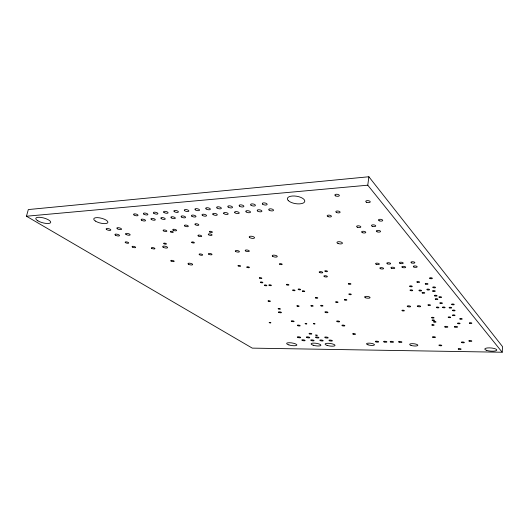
<?xml version="1.0" encoding="UTF-8"?>
<svg xmlns="http://www.w3.org/2000/svg" width="529" height="529" viewBox="0 0 529 529"><rect width="100%" height="100%" fill="white"/><g stroke="black" fill="none" stroke-linecap="round" stroke-linejoin="round"><path stroke-width="0.79" d="M502.193 352.241L502.55 346.647L368.872 176.759L28.321 209.563L26.45 216.229L252.273 348.128L502.193 352.241L367.774 185.196L368.872 176.759M26.45 216.229L367.774 185.196M269.221 322.425C270.114 323.927 272.435 322.161 269.221 322.425M305.167 323.523C305.894 325.051 308.533 323.252 305.167 323.523M313.366 323.517C314.054 325.051 316.778 323.245 313.366 323.517M315.74 335.049C316.402 336.451 318.974 334.824 315.74 335.049M486.382 350.284A6.044 1.6 4.8 0 0 496.552 350.456A6.044 1.6 4.8 0 0 489.431 347.864A6.044 1.6 4.8 0 0 486.382 350.284M288.913 344.928A5.211 1.309 8.8 0 0 296.888 345.053A5.211 1.309 8.8 0 0 289.436 342.719A5.211 1.309 8.8 0 0 288.913 344.928M288.259 200.57A8.821 3.749 9.3 0 0 303.335 203.01A8.821 3.749 9.3 0 0 296.67 196.239A8.821 3.749 9.3 0 0 288.259 200.57M37.863 220.831A7.717 2.453 15.3 0 0 50.434 222.848A7.717 2.453 15.3 0 0 41.48 217.498A7.717 2.453 15.3 0 0 37.863 220.831M411.013 345.384A4.126 1.098 6.3 0 0 417.765 345.477A4.126 1.098 6.3 0 0 412.455 343.658A4.126 1.098 6.3 0 0 411.013 345.384M368.025 344.822A3.987 1.045 7.2 0 0 374.413 344.915A3.987 1.045 7.2 0 0 369.07 343.136A3.987 1.045 7.2 0 0 368.025 344.822M95.379 221.056A7.307 2.486 14.3 0 0 107.506 223A7.307 2.486 14.3 0 0 99.604 217.842A7.307 2.486 14.3 0 0 95.379 221.056M313.181 345.219A4.966 1.263 8.3 0 0 320.905 345.338A4.966 1.263 8.3 0 0 313.928 343.116A4.966 1.263 8.3 0 0 313.181 345.219M327.147 345.411A5.019 1.289 8 0 0 335.016 345.53A5.019 1.289 8 0 0 328.046 343.288A5.019 1.289 8 0 0 327.147 345.411M425.66 284.146A1.402 0.476 5.4 0 0 427.961 284.093A1.402 0.476 5.4 0 0 426.182 283.385A1.402 0.476 5.4 0 0 425.66 284.146M422.499 293.073A1.356 0.443 5.6 0 0 424.721 293.026A1.356 0.443 5.6 0 0 422.988 292.358A1.356 0.443 5.6 0 0 422.499 293.073M439.334 297.384A1.349 0.436 5.2 0 0 441.57 297.344A1.349 0.436 5.2 0 0 439.87 296.683A1.349 0.436 5.2 0 0 439.334 297.384M410.028 286.586A1.369 0.463 5.8 0 0 412.27 286.533A1.369 0.463 5.8 0 0 410.497 285.845A1.369 0.463 5.8 0 0 410.028 286.586M402.324 310.781A1.25 0.384 6.2 0 0 404.354 310.761A1.25 0.384 6.2 0 0 402.728 310.166A1.25 0.384 6.2 0 0 402.324 310.781M278.28 308.857A1.151 0.337 9.1 0 0 280.251 309.167A1.151 0.337 9.1 0 0 279.332 308.513A1.151 0.337 9.1 0 0 278.28 308.857M349.292 294.527A1.256 0.403 7.5 0 0 351.282 294.488A1.256 0.403 7.5 0 0 349.563 293.859A1.256 0.403 7.5 0 0 349.292 294.527M279.649 264.189A1.362 0.469 9.3 0 0 281.99 264.553A1.362 0.469 9.3 0 0 280.899 263.667A1.362 0.469 9.3 0 0 279.649 264.189M238.189 265.922A1.329 0.443 10.4 0 0 240.457 266.279A1.329 0.443 10.4 0 0 239.3 265.426A1.329 0.443 10.4 0 0 238.189 265.922M297.311 306.231A1.177 0.35 8.7 0 0 299.123 306.212A1.177 0.35 8.7 0 0 297.437 305.636A1.177 0.35 8.7 0 0 297.311 306.231M293.132 290.54A1.25 0.397 8.9 0 0 295.043 290.494A1.25 0.397 8.9 0 0 293.251 289.866A1.25 0.397 8.9 0 0 293.132 290.54M209.729 231.98A1.475 0.542 11.5 0 0 212.235 232.376A1.475 0.542 11.5 0 0 210.886 231.338A1.475 0.542 11.5 0 0 209.729 231.98M170.715 231.94A1.455 0.516 12.5 0 0 173.175 232.33A1.455 0.516 12.5 0 0 171.746 231.312A1.455 0.516 12.5 0 0 170.715 231.94M325.342 271.503A1.369 0.469 8.1 0 0 327.477 271.423A1.369 0.469 8.1 0 0 325.566 270.709A1.369 0.469 8.1 0 0 325.342 271.503M321.116 305.927A1.197 0.364 8.2 0 0 322.981 305.907A1.197 0.364 8.2 0 0 321.301 305.326A1.197 0.364 8.2 0 0 321.116 305.927M302.806 291.433A1.256 0.397 8.6 0 0 304.737 291.386A1.256 0.397 8.6 0 0 302.952 290.758A1.256 0.397 8.6 0 0 302.806 291.433M311.323 306.053A1.19 0.357 8.4 0 0 313.168 306.033A1.19 0.357 8.4 0 0 311.488 305.451A1.19 0.357 8.4 0 0 311.323 306.053M298.66 289.661A1.256 0.403 8.7 0 0 300.591 289.614A1.256 0.403 8.7 0 0 298.792 288.979A1.256 0.403 8.7 0 0 298.66 289.661M268.21 301.113A1.184 0.35 9.4 0 0 270.226 301.431A1.184 0.35 9.4 0 0 269.268 300.743A1.184 0.35 9.4 0 0 268.21 301.113M286.52 284.781A1.27 0.41 9 0 0 288.695 285.124A1.27 0.41 9 0 0 287.703 284.344A1.27 0.41 9 0 0 286.52 284.781M435.631 299.328A1.336 0.43 5.3 0 0 437.84 299.295A1.336 0.43 5.3 0 0 436.154 298.647A1.336 0.43 5.3 0 0 435.631 299.328M428.325 305.293A1.303 0.41 5.6 0 0 430.467 305.266A1.303 0.41 5.6 0 0 428.814 304.638A1.303 0.41 5.6 0 0 428.325 305.293M440.214 303.335A1.323 0.417 5.2 0 0 442.403 303.302A1.323 0.417 5.2 0 0 440.743 302.667A1.323 0.417 5.2 0 0 440.214 303.335M442.918 307.613A1.303 0.41 5.2 0 0 445.081 307.594A1.303 0.41 5.2 0 0 443.447 306.972A1.303 0.41 5.2 0 0 442.918 307.613M432.967 291.281A1.375 0.456 5.3 0 0 435.235 291.234A1.375 0.456 5.3 0 0 433.496 290.56A1.375 0.456 5.3 0 0 432.967 291.281M419.338 290.778A1.362 0.45 5.6 0 0 421.573 290.732A1.362 0.45 5.6 0 0 419.828 290.057A1.362 0.45 5.6 0 0 419.338 290.778M410.458 290.58A1.356 0.45 5.9 0 0 412.673 290.527A1.356 0.45 5.9 0 0 410.921 289.852A1.356 0.45 5.9 0 0 410.458 290.58M449.465 307.898A1.309 0.41 5.1 0 0 451.64 307.878A1.309 0.41 5.1 0 0 450.007 307.256A1.309 0.41 5.1 0 0 449.465 307.898M429.991 278.519A1.428 0.496 5.2 0 0 432.352 278.452A1.428 0.496 5.2 0 0 430.533 277.725A1.428 0.496 5.2 0 0 429.991 278.519M451.991 304.638A1.329 0.417 5 0 0 454.199 304.611A1.329 0.417 5 0 0 452.553 303.977A1.329 0.417 5 0 0 451.991 304.638M436.729 307.68A1.296 0.403 5.4 0 0 438.872 307.66A1.296 0.403 5.4 0 0 437.238 307.038A1.296 0.403 5.4 0 0 436.729 307.68M452.897 310.682A1.303 0.403 5 0 0 455.052 310.662A1.303 0.403 5 0 0 453.446 310.047A1.303 0.403 5 0 0 452.897 310.682M452.89 315.463A1.276 0.39 5.1 0 0 455.006 315.456A1.276 0.39 5.1 0 0 453.426 314.854A1.276 0.39 5.1 0 0 452.89 315.463M433.191 287.664A1.389 0.463 5.2 0 0 435.486 287.611A1.389 0.463 5.2 0 0 433.734 286.916A1.389 0.463 5.2 0 0 433.191 287.664M348.829 284.119A1.329 0.443 7.4 0 0 350.925 284.06A1.329 0.443 7.4 0 0 349.107 283.385A1.329 0.443 7.4 0 0 348.829 284.119M417.255 282.281A1.402 0.476 5.6 0 0 419.55 282.221A1.402 0.476 5.6 0 0 417.751 281.514A1.402 0.476 5.6 0 0 417.255 282.281M246.977 267.297A1.329 0.443 10.1 0 0 249.245 267.654A1.329 0.443 10.1 0 0 248.108 266.801A1.329 0.443 10.1 0 0 246.977 267.297M315.866 298.072A1.23 0.384 8.3 0 0 317.784 298.039A1.23 0.384 8.3 0 0 316.044 297.424A1.23 0.384 8.3 0 0 315.866 298.072M433.952 322.042A1.223 0.364 5.6 0 0 435.975 322.042A1.223 0.364 5.6 0 0 434.428 321.473A1.223 0.364 5.6 0 0 433.952 322.042M344.882 300.062A1.25 0.39 7.6 0 0 346.852 300.029A1.25 0.39 7.6 0 0 345.139 299.414A1.25 0.39 7.6 0 0 344.882 300.062M264.546 285.389A1.256 0.397 9.6 0 0 266.689 285.726A1.256 0.397 9.6 0 0 265.657 284.959A1.256 0.397 9.6 0 0 264.546 285.389M260.526 282.42A1.263 0.403 9.7 0 0 262.688 282.757A1.263 0.403 9.7 0 0 261.637 281.977A1.263 0.403 9.7 0 0 260.526 282.42M269.069 285.263A1.256 0.397 9.5 0 0 271.218 285.6A1.256 0.397 9.5 0 0 270.193 284.833A1.256 0.397 9.5 0 0 269.069 285.263M259.468 278.095A1.283 0.417 9.7 0 0 261.663 278.446A1.283 0.417 9.7 0 0 260.592 277.646A1.283 0.417 9.7 0 0 259.468 278.095M448.566 317.486A1.263 0.377 5.2 0 0 450.662 317.473A1.263 0.377 5.2 0 0 449.088 316.884A1.263 0.377 5.2 0 0 448.566 317.486M432.133 325.156A1.21 0.35 5.7 0 0 434.124 325.163A1.21 0.35 5.7 0 0 432.596 324.608A1.21 0.35 5.7 0 0 432.133 325.156M460.085 319.08A1.27 0.377 5 0 0 462.194 319.073A1.27 0.377 5 0 0 460.64 318.491A1.27 0.377 5 0 0 460.085 319.08M457.969 323.596A1.243 0.364 5.1 0 0 460.038 323.596A1.243 0.364 5.1 0 0 458.504 323.021A1.243 0.364 5.1 0 0 457.969 323.596M431.968 317.883A1.243 0.37 5.6 0 0 434.018 317.876A1.243 0.37 5.6 0 0 432.444 317.294A1.243 0.37 5.6 0 0 431.968 317.883M432.451 320.462A1.23 0.364 5.6 0 0 434.481 320.455A1.23 0.364 5.6 0 0 432.92 319.886A1.23 0.364 5.6 0 0 432.451 320.462M434.818 295.929A1.356 0.443 5.3 0 0 437.047 295.89A1.356 0.443 5.3 0 0 435.341 295.228A1.356 0.443 5.3 0 0 434.818 295.929M427.267 289.813A1.375 0.456 5.4 0 0 429.522 289.766A1.375 0.456 5.4 0 0 427.776 289.079A1.375 0.456 5.4 0 0 427.267 289.813M191.855 242.533A1.415 0.496 11.8 0 0 194.255 242.917A1.415 0.496 11.8 0 0 192.92 241.951A1.415 0.496 11.8 0 0 191.855 242.533M336.107 302.31A1.23 0.377 7.8 0 0 338.038 302.277A1.23 0.377 7.8 0 0 336.338 301.675A1.23 0.377 7.8 0 0 336.107 302.31M469.699 323.265A1.256 0.37 4.8 0 0 471.802 323.265A1.256 0.37 4.8 0 0 470.274 322.69A1.256 0.37 4.8 0 0 469.699 323.265M163.957 243.73A1.395 0.469 12.4 0 0 166.318 244.1A1.395 0.469 12.4 0 0 164.929 243.155A1.395 0.469 12.4 0 0 163.957 243.73M269.043 210.033A2.42 0.985 10 0 0 273.189 210.687A2.42 0.985 10 0 0 271.218 208.876A2.42 0.985 10 0 0 269.043 210.033M262.596 204.141A2.46 1.018 10.3 0 0 266.801 204.809A2.46 1.018 10.3 0 0 264.778 202.944A2.46 1.018 10.3 0 0 262.596 204.141M257.484 210.952A2.407 0.972 10.4 0 0 261.591 211.607A2.407 0.972 10.4 0 0 259.587 209.815A2.407 0.972 10.4 0 0 257.484 210.952M250.925 205.126A2.44 0.998 10.7 0 0 255.09 205.788A2.44 0.998 10.7 0 0 253.034 203.943A2.44 0.998 10.7 0 0 250.925 205.126M246.104 211.864A2.387 0.952 10.7 0 0 250.177 212.513A2.387 0.952 10.7 0 0 248.147 210.734A2.387 0.952 10.7 0 0 246.104 211.864M239.439 206.092A2.427 0.979 11 0 0 243.571 206.753A2.427 0.979 11 0 0 241.475 204.921A2.427 0.979 11 0 0 239.439 206.092M234.909 212.757A2.374 0.939 11.1 0 0 238.949 213.399A2.374 0.939 11.1 0 0 236.886 211.64A2.374 0.939 11.1 0 0 234.909 212.757M228.138 207.044A2.407 0.965 11.4 0 0 232.238 207.699A2.407 0.965 11.4 0 0 230.108 205.887A2.407 0.965 11.4 0 0 228.138 207.044M223.886 213.637A2.354 0.926 11.4 0 0 227.9 214.278A2.354 0.926 11.4 0 0 225.797 212.532A2.354 0.926 11.4 0 0 223.886 213.637M217.016 207.983A2.394 0.946 11.7 0 0 221.082 208.631A2.394 0.946 11.7 0 0 218.927 206.839A2.394 0.946 11.7 0 0 217.016 207.983M213.035 214.503A2.341 0.906 11.7 0 0 217.016 215.138A2.341 0.906 11.7 0 0 214.886 213.412A2.341 0.906 11.7 0 0 213.035 214.503M206.072 208.909A2.381 0.932 12 0 0 210.106 209.55A2.381 0.932 12 0 0 207.917 207.778A2.381 0.932 12 0 0 206.072 208.909M202.356 215.356A2.328 0.893 12 0 0 206.303 215.984A2.328 0.893 12 0 0 204.148 214.278A2.328 0.893 12 0 0 202.356 215.356M195.294 209.815A2.361 0.913 12.3 0 0 199.301 210.456A2.361 0.913 12.3 0 0 197.086 208.697A2.361 0.913 12.3 0 0 195.294 209.815M191.835 216.196A2.314 0.879 12.3 0 0 195.756 216.824A2.314 0.879 12.3 0 0 193.574 215.131A2.314 0.879 12.3 0 0 191.835 216.196M184.687 210.714A2.347 0.899 12.6 0 0 188.661 211.342A2.347 0.899 12.6 0 0 186.42 209.603A2.347 0.899 12.6 0 0 184.687 210.714M181.48 217.022A2.301 0.86 12.5 0 0 185.368 217.644A2.301 0.86 12.5 0 0 183.16 215.971A2.301 0.86 12.5 0 0 181.48 217.022M174.246 211.593A2.334 0.886 12.8 0 0 178.194 212.222A2.334 0.886 12.8 0 0 175.919 210.502A2.334 0.886 12.8 0 0 174.246 211.593M171.277 217.842A2.288 0.846 12.8 0 0 175.139 218.457A2.288 0.846 12.8 0 0 172.904 216.797A2.288 0.846 12.8 0 0 171.277 217.842M163.964 212.46A2.321 0.866 13.1 0 0 167.878 213.081A2.321 0.866 13.1 0 0 165.584 211.382A2.321 0.866 13.1 0 0 163.964 212.46M161.233 218.642A2.275 0.833 13 0 0 165.061 219.251A2.275 0.833 13 0 0 162.8 217.611A2.275 0.833 13 0 0 161.233 218.642M153.84 213.313A2.308 0.853 13.3 0 0 157.728 213.928A2.308 0.853 13.3 0 0 155.407 212.241A2.308 0.853 13.3 0 0 153.84 213.313M151.334 219.436A2.261 0.82 13.2 0 0 155.136 220.038A2.261 0.82 13.2 0 0 152.855 218.411A2.261 0.82 13.2 0 0 151.334 219.436M143.868 214.152A2.301 0.84 13.5 0 0 147.723 214.767A2.301 0.84 13.5 0 0 145.376 213.094A2.301 0.84 13.5 0 0 143.868 214.152M141.58 220.209A2.255 0.807 13.4 0 0 145.356 220.811A2.255 0.807 13.4 0 0 143.048 219.198A2.255 0.807 13.4 0 0 141.58 220.209M134.042 214.986A2.288 0.827 13.7 0 0 137.871 215.594A2.288 0.827 13.7 0 0 135.503 213.934A2.288 0.827 13.7 0 0 134.042 214.986M163.117 247.195A2.526 0.846 12.4 0 0 167.389 247.876A2.526 0.846 12.4 0 0 164.883 246.177A2.526 0.846 12.4 0 0 163.117 247.195M188.37 264.169A2.4 0.774 11.5 0 0 192.444 264.817A2.4 0.774 11.5 0 0 190.156 263.27A2.4 0.774 11.5 0 0 188.37 264.169M342.475 325.771A1.494 0.423 7.7 0 0 344.835 325.778A1.494 0.423 7.7 0 0 342.772 325.077A1.494 0.423 7.7 0 0 342.475 325.771M353.207 334.189A1.455 0.397 7.5 0 0 355.514 334.209A1.455 0.397 7.5 0 0 353.531 333.541A1.455 0.397 7.5 0 0 353.207 334.189M297.972 325.745A1.448 0.397 8.7 0 0 300.188 325.745A1.448 0.397 8.7 0 0 298.125 325.071A1.448 0.397 8.7 0 0 297.972 325.745M309.637 333.918A1.408 0.377 8.4 0 0 311.812 333.938A1.408 0.377 8.4 0 0 309.822 333.29A1.408 0.377 8.4 0 0 309.637 333.918M278.638 312.315A1.514 0.436 9.1 0 0 281.23 312.725A1.514 0.436 9.1 0 0 280.02 311.872A1.514 0.436 9.1 0 0 278.638 312.315M291.882 321.473A1.468 0.41 8.8 0 0 294.131 321.473A1.468 0.41 8.8 0 0 292.021 320.779A1.468 0.41 8.8 0 0 291.882 321.473M325.533 312.487A1.561 0.463 8.1 0 0 327.967 312.467A1.561 0.463 8.1 0 0 325.791 311.72A1.561 0.463 8.1 0 0 325.533 312.487M337.244 321.672A1.514 0.43 7.8 0 0 339.625 321.665A1.514 0.43 7.8 0 0 337.535 320.958A1.514 0.43 7.8 0 0 337.244 321.672M272.521 256.221A2.566 0.906 9.5 0 0 276.905 256.915A2.566 0.906 9.5 0 0 274.842 255.216A2.566 0.906 9.5 0 0 272.521 256.221M249.556 237.455A2.705 0.998 10.3 0 0 254.171 238.189A2.705 0.998 10.3 0 0 251.89 236.304A2.705 0.998 10.3 0 0 249.556 237.455M338.051 243.485A2.771 1.058 7.7 0 0 342.422 243.254A2.771 1.058 7.7 0 0 338.593 241.713A2.771 1.058 7.7 0 0 338.051 243.485M235.57 251.394A2.096 0.734 10.6 0 0 239.141 251.963A2.096 0.734 10.6 0 0 237.316 250.554A2.096 0.734 10.6 0 0 235.57 251.394M245.463 250.878A2.109 0.747 10.3 0 0 249.06 251.447A2.109 0.747 10.3 0 0 247.261 250.032A2.109 0.747 10.3 0 0 245.463 250.878M132.455 247.089A1.818 0.589 13 0 0 135.503 247.572A1.818 0.589 13 0 0 133.612 246.355A1.818 0.589 13 0 0 132.455 247.089M125.512 242.659A1.845 0.602 13.3 0 0 128.593 243.148A1.845 0.602 13.3 0 0 126.656 241.912A1.845 0.602 13.3 0 0 125.512 242.659M324.588 276.72A1.785 0.602 8.1 0 0 327.378 276.634A1.785 0.602 8.1 0 0 324.879 275.708A1.785 0.602 8.1 0 0 324.588 276.72M319.913 272.64A1.805 0.622 8.2 0 0 322.73 272.547A1.805 0.622 8.2 0 0 320.197 271.602A1.805 0.622 8.2 0 0 319.913 272.64M407.799 306.668A1.693 0.529 6.1 0 0 410.57 306.635A1.693 0.529 6.1 0 0 408.368 305.815A1.693 0.529 6.1 0 0 407.799 306.668M417.831 306.549A1.713 0.536 5.8 0 0 420.628 306.516A1.713 0.536 5.8 0 0 418.439 305.696A1.713 0.536 5.8 0 0 417.831 306.549M151.724 248.346A1.818 0.602 12.6 0 0 154.792 248.828A1.818 0.602 12.6 0 0 152.954 247.612A1.818 0.602 12.6 0 0 151.724 248.346M171.085 261.055A1.752 0.562 12 0 0 174.041 261.524A1.752 0.562 12 0 0 172.328 260.387A1.752 0.562 12 0 0 171.085 261.055M195.227 224.673A2.004 0.741 12 0 0 198.626 225.209A2.004 0.741 12 0 0 196.742 223.78A2.004 0.741 12 0 0 195.227 224.673M208.545 234.744A1.944 0.708 11.5 0 0 211.851 235.273A1.944 0.708 11.5 0 0 210.066 233.911A1.944 0.708 11.5 0 0 208.545 234.744M184.786 226.002A1.99 0.727 12.3 0 0 188.152 226.531A1.99 0.727 12.3 0 0 186.248 225.116A1.99 0.727 12.3 0 0 184.786 226.002M198.243 235.947A1.931 0.694 11.8 0 0 201.523 236.47A1.931 0.694 11.8 0 0 199.717 235.121A1.931 0.694 11.8 0 0 198.243 235.947M173.109 230.155A1.951 0.694 12.5 0 0 176.408 230.677A1.951 0.694 12.5 0 0 174.504 229.302A1.951 0.694 12.5 0 0 173.109 230.155M163.428 230.836A1.944 0.688 12.7 0 0 166.701 231.358A1.944 0.688 12.7 0 0 164.777 229.996A1.944 0.688 12.7 0 0 163.428 230.836M208.724 254.211A1.825 0.622 11.2 0 0 211.825 254.7A1.825 0.622 11.2 0 0 210.152 253.49A1.825 0.622 11.2 0 0 208.724 254.211M199.387 254.687A1.812 0.608 11.4 0 0 202.462 255.176A1.812 0.608 11.4 0 0 200.775 253.973A1.812 0.608 11.4 0 0 199.387 254.687M377.078 231.788A2.129 0.853 6.4 0 0 380.516 231.583A2.129 0.853 6.4 0 0 377.666 230.379A2.129 0.853 6.4 0 0 377.078 231.788M372.257 226.286A2.162 0.873 6.5 0 0 375.729 226.068A2.162 0.873 6.5 0 0 372.833 224.838A2.162 0.873 6.5 0 0 372.257 226.286M362.398 232.667A2.109 0.833 6.9 0 0 365.764 232.469A2.109 0.833 6.9 0 0 362.914 231.279A2.109 0.833 6.9 0 0 362.398 232.667M357.412 227.239A2.136 0.86 7 0 0 360.818 227.02A2.136 0.86 7 0 0 357.915 225.804A2.136 0.86 7 0 0 357.412 227.239M400.01 263.363A1.964 0.714 5.9 0 0 403.204 263.237A1.964 0.714 5.9 0 0 400.645 262.199A1.964 0.714 5.9 0 0 400.01 263.363M411.588 262.906A1.977 0.721 5.5 0 0 414.829 262.781A1.977 0.721 5.5 0 0 412.27 261.736A1.977 0.721 5.5 0 0 411.588 262.906M413.942 267.046A1.957 0.701 5.5 0 0 417.15 266.933A1.957 0.701 5.5 0 0 414.63 265.908A1.957 0.701 5.5 0 0 413.942 267.046M402.49 267.462A1.937 0.694 5.8 0 0 405.65 267.35A1.937 0.694 5.8 0 0 403.124 266.332A1.937 0.694 5.8 0 0 402.49 267.462M387.473 263.852A1.944 0.701 6.3 0 0 390.614 263.733A1.944 0.701 6.3 0 0 388.048 262.701A1.944 0.701 6.3 0 0 387.473 263.852M376.251 264.288A1.924 0.694 6.6 0 0 379.346 264.169A1.924 0.694 6.6 0 0 376.774 263.151A1.924 0.694 6.6 0 0 376.251 264.288M380.496 268.719A1.904 0.674 6.5 0 0 383.565 268.613A1.904 0.674 6.5 0 0 381.032 267.614A1.904 0.674 6.5 0 0 380.496 268.719M391.612 268.315A1.918 0.681 6.2 0 0 394.727 268.203A1.918 0.681 6.2 0 0 392.194 267.198A1.918 0.681 6.2 0 0 391.612 268.315M454.814 327.081A1.627 0.469 5.2 0 0 457.525 327.087A1.627 0.469 5.2 0 0 455.515 326.347A1.627 0.469 5.2 0 0 454.814 327.081M445.12 327.067A1.613 0.469 5.4 0 0 447.799 327.074A1.613 0.469 5.4 0 0 445.782 326.333A1.613 0.469 5.4 0 0 445.12 327.067M365.625 297.794A2.764 0.879 7 0 0 370.049 297.721A2.764 0.879 7 0 0 366.326 296.352A2.764 0.879 7 0 0 365.625 297.794M399.124 342.151A1.706 0.456 6.6 0 0 401.895 342.177A1.706 0.456 6.6 0 0 399.666 341.423A1.706 0.456 6.6 0 0 399.124 342.151M390.772 342.058A1.693 0.456 6.8 0 0 393.516 342.084A1.693 0.456 6.8 0 0 391.281 341.331A1.693 0.456 6.8 0 0 390.772 342.058M384.16 341.979A1.686 0.45 6.9 0 0 386.878 342.012A1.686 0.45 6.9 0 0 384.643 341.265A1.686 0.45 6.9 0 0 384.16 341.979M375.967 341.893A1.673 0.45 7.1 0 0 378.658 341.919A1.673 0.45 7.1 0 0 376.417 341.172A1.673 0.45 7.1 0 0 375.967 341.893M117.345 228.779A2.427 0.82 13.7 0 0 121.392 229.427A2.427 0.82 13.7 0 0 118.82 227.734A2.427 0.82 13.7 0 0 117.345 228.779M106.666 229.579A2.414 0.807 13.9 0 0 110.68 230.214A2.414 0.807 13.9 0 0 108.081 228.548A2.414 0.807 13.9 0 0 106.666 229.579M126.008 234.426A2.387 0.8 13.4 0 0 130.002 235.061A2.387 0.8 13.4 0 0 127.496 233.421A2.387 0.8 13.4 0 0 126.008 234.426M115.408 235.167A2.374 0.787 13.6 0 0 119.362 235.795A2.374 0.787 13.6 0 0 116.836 234.168A2.374 0.787 13.6 0 0 115.408 235.167M335.756 195.935A2.275 0.998 7.8 0 0 339.34 195.637A2.275 0.998 7.8 0 0 336.186 194.255A2.275 0.998 7.8 0 0 335.756 195.935M366.597 202.276A2.275 0.985 6.6 0 0 370.234 201.985A2.275 0.985 6.6 0 0 367.172 200.63A2.275 0.985 6.6 0 0 366.597 202.276M328.059 216.626A2.136 0.879 8 0 0 331.412 216.387A2.136 0.879 8 0 0 328.43 215.138A2.136 0.879 8 0 0 328.059 216.626M379.214 220.778A2.176 0.893 6.3 0 0 382.718 220.547A2.176 0.893 6.3 0 0 379.822 219.297A2.176 0.893 6.3 0 0 379.214 220.778M336.682 212.552A2.176 0.906 7.7 0 0 340.107 212.301A2.176 0.906 7.7 0 0 337.099 211.025A2.176 0.906 7.7 0 0 336.682 212.552M458.643 349.2A1.468 0.39 5.4 0 0 461.083 349.233A1.468 0.39 5.4 0 0 459.278 348.598A1.468 0.39 5.4 0 0 458.643 349.2M439.341 345.569A1.468 0.39 5.8 0 0 441.761 345.602A1.468 0.39 5.8 0 0 439.923 344.961A1.468 0.39 5.8 0 0 439.341 345.569M469.21 341.152A1.534 0.423 5.1 0 0 471.775 341.185A1.534 0.423 5.1 0 0 469.911 340.511A1.534 0.423 5.1 0 0 469.21 341.152M432.947 337.337A1.508 0.417 5.8 0 0 435.433 337.357A1.508 0.417 5.8 0 0 433.529 336.682A1.508 0.417 5.8 0 0 432.947 337.337M461.797 342.587A1.514 0.41 5.3 0 0 464.323 342.62A1.514 0.41 5.3 0 0 462.472 341.952A1.514 0.41 5.3 0 0 461.797 342.587M302.495 340.517A1.706 0.443 8.5 0 0 305.121 340.55A1.706 0.443 8.5 0 0 302.694 339.777A1.706 0.443 8.5 0 0 302.495 340.517M311.442 340.616A1.719 0.443 8.4 0 0 314.1 340.643A1.719 0.443 8.4 0 0 311.674 339.869A1.719 0.443 8.4 0 0 311.442 340.616M320.495 340.709A1.726 0.45 8.2 0 0 323.193 340.742A1.726 0.45 8.2 0 0 320.766 339.962A1.726 0.45 8.2 0 0 320.495 340.709M329.666 340.808A1.739 0.456 8 0 0 332.391 340.841A1.739 0.456 8 0 0 329.97 340.054A1.739 0.456 8 0 0 329.666 340.808M298.065 337.535A1.726 0.45 8.6 0 0 300.71 337.562A1.726 0.45 8.6 0 0 298.25 336.775A1.726 0.45 8.6 0 0 298.065 337.535M307.078 337.614A1.732 0.456 8.5 0 0 309.756 337.641A1.732 0.456 8.5 0 0 307.296 336.847A1.732 0.456 8.5 0 0 307.078 337.614M316.203 337.694A1.746 0.463 8.3 0 0 318.921 337.72A1.746 0.463 8.3 0 0 316.461 336.927A1.746 0.463 8.3 0 0 316.203 337.694M325.447 337.773A1.759 0.463 8.1 0 0 328.192 337.8A1.759 0.463 8.1 0 0 325.738 336.999A1.759 0.463 8.1 0 0 325.447 337.773"/></g></svg>
